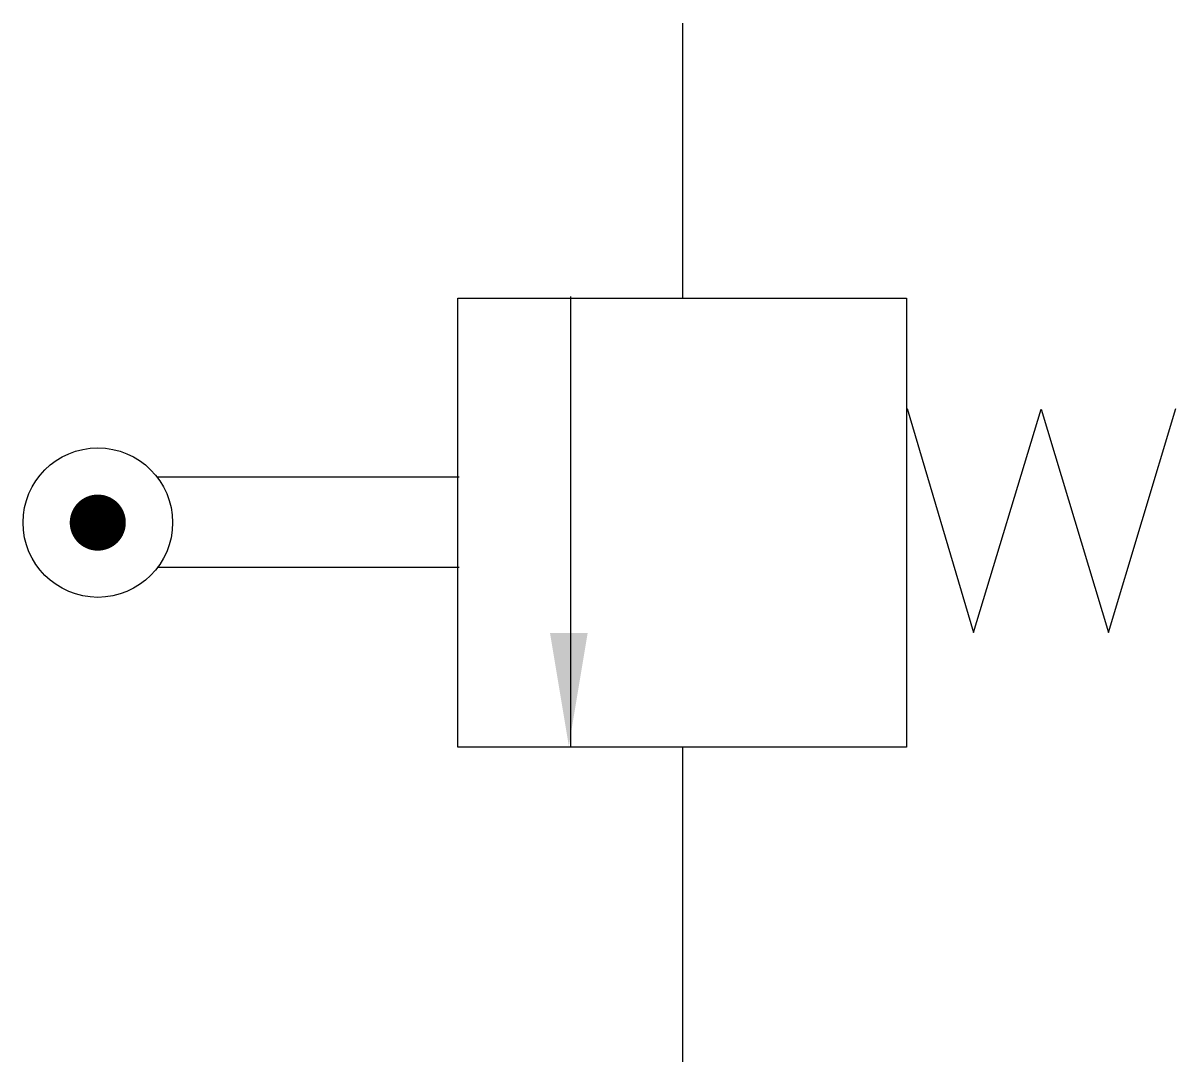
# Model space of a CAD drawing. Extents: x 406.3 to 432, y 354 to 377.1.
import ezdxf

# ---------------------------------------------------------------- set-up
doc = ezdxf.new("R2010")
doc.units = 0
doc.header["$LTSCALE"] = 5
doc.header["$MEASUREMENT"] = 0
doc.layers.add('11', color=1, linetype='CONTINUOUS')
doc.layers.add('12', color=2, linetype='CONTINUOUS')

msp = doc.modelspace()

# ---------------------------------------------------------------- linework, layer by layer
at = {"layer": '11'}
for p, q in [((421.022, 377.123), (421.022, 370.99)), ((416.019, 360.99), (416.019, 370.99)), ((416.019, 370.99), (426.019, 370.99)), ((418.533, 371.032), (418.533, 361.016)), ((426.019, 370.99), (426.019, 360.99)), ((426.029, 368.539), (427.511, 363.542)), ((427.511, 363.542), (429.014, 368.523)), ((429.014, 368.523), (430.516, 363.542)), ((430.516, 363.542), (432.018, 368.539)), ((416.052, 367.004), (409.324, 367.004)), ((409.324, 365.004), (416.052, 365.004)), ((426.019, 360.99), (416.019, 360.99)), ((421.022, 360.99), (421.022, 353.977))]:
    msp.add_line(p, q, dxfattribs=at)
at = {"layer": '11', "const_width": 0.625}
msp.add_lwpolyline([(407.686, 365.993, 1), (408.311, 365.993, 1)], format="xyb", close=True, dxfattribs=at)
at = {"layer": '11'}
msp.add_circle((407.999, 365.993), 1.665, dxfattribs=at)
at = {"layer": '12'}
msp.add_solid([(418.073, 363.536), (418.913, 363.536), (418.493, 361.016)], dxfattribs=at)

doc.saveas('drawing.dxf')
